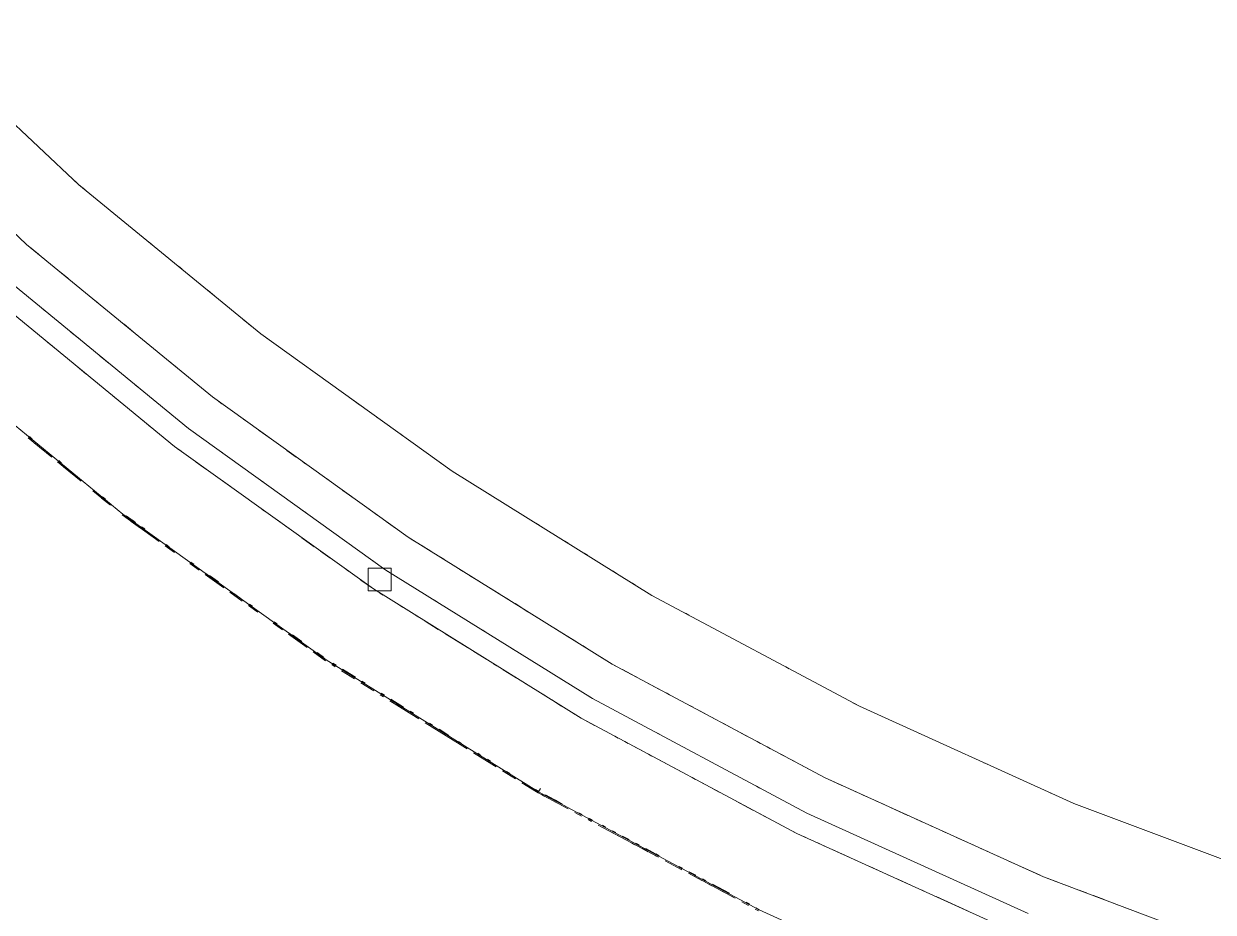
# Paper-space layout '01 Plans' of a CAD drawing. Header units: millimetres. Extents: x 5 to 415, y 7 to 290.
# Drawn here: x 49.22 to 70.19, y 127.5 to 143.16 of the extents above; entities that cross this region are included whole.
import ezdxf

# ---------------------------------------------------------------- set-up
doc = ezdxf.new("R2010")
doc.units = ezdxf.units.MM
doc.layers.add('GEOMETRY', color=7, linetype='Continuous')

# ---------------------------------------------------------------- blocks, each defined once
blk = doc.blocks.new('SHEET_01')
at = {"layer": 'GEOMETRY', "lineweight": 13}
for p, q in [((47.163, 143.163), (50.192, 140.327)), ((49.269, 139.274), (46.173, 142.173)), ((50.192, 140.327), (50.045, 140.464)), ((50.295, 140.242), (50.192, 140.327)), ((50.192, 140.327), (53.399, 137.695)), ((52.547, 136.584), (49.269, 139.274)), ((51.485, 139.266), (51.434, 139.308)), ((49.321, 139.232), (49.477, 139.104)), ((52.003, 138.841), (51.951, 138.883)), ((48.807, 138.748), (52.121, 136.029)), ((49.841, 138.805), (49.997, 138.677)), ((51.877, 135.711), (48.544, 138.447)), ((52.623, 138.332), (52.468, 138.459)), ((50.466, 138.292), (50.518, 138.249)), ((49.584, 138.111), (49.532, 138.153)), ((49.532, 138.153), (49.584, 138.111)), ((49.584, 138.111), (49.532, 138.153)), ((50.986, 137.865), (51.142, 137.737)), ((53.244, 137.822), (53.089, 137.949)), ((50.205, 137.601), (50.05, 137.728)), ((50.05, 137.728), (50.205, 137.601)), ((50.205, 137.601), (50.05, 137.728)), ((53.399, 137.695), (56.772, 135.278)), ((53.563, 137.578), (53.508, 137.617)), ((49.637, 137.55), (49.794, 137.421)), ((49.794, 137.421), (49.637, 137.55)), ((49.637, 137.55), (49.794, 137.421)), ((50.964, 134.521), (47.555, 137.32)), ((50.723, 137.176), (50.568, 137.303)), ((50.568, 137.303), (50.723, 137.176)), ((50.723, 137.176), (50.568, 137.303)), ((51.61, 137.353), (51.662, 137.31)), ((51.767, 137.225), (51.923, 137.096)), ((53.998, 137.266), (53.943, 137.305)), ((50.158, 137.122), (50.315, 136.994)), ((50.315, 136.994), (50.158, 137.122)), ((50.158, 137.122), (50.315, 136.994)), ((51.241, 136.751), (51.189, 136.794)), ((51.189, 136.794), (51.241, 136.751)), ((51.241, 136.751), (51.189, 136.794)), ((52.287, 136.798), (52.547, 136.584)), ((50.784, 136.609), (50.836, 136.566)), ((50.836, 136.566), (50.784, 136.609)), ((50.784, 136.609), (50.836, 136.566)), ((55.994, 134.114), (52.547, 136.584)), ((55.14, 136.447), (54.977, 136.564)), ((52.657, 136.506), (52.711, 136.466)), ((51.304, 136.182), (51.461, 136.053)), ((51.461, 136.053), (51.304, 136.182)), ((51.304, 136.182), (51.461, 136.053)), ((53.094, 136.192), (53.149, 136.153)), ((55.467, 136.213), (55.412, 136.252)), ((52.121, 136.029), (55.605, 133.532)), ((53.368, 135.996), (53.587, 135.839)), ((55.902, 135.902), (55.847, 135.94)), ((49.298, 135.863), (49.712, 135.523)), ((49.712, 135.523), (49.298, 135.863)), ((49.363, 135.836), (49.311, 135.878)), ((49.363, 135.836), (49.311, 135.878)), ((49.311, 135.878), (49.363, 135.836)), ((49.363, 135.836), (49.311, 135.878)), ((49.363, 135.836), (49.311, 135.878)), ((49.317, 135.886), (49.369, 135.843)), ((49.402, 135.778), (49.712, 135.523)), ((49.712, 135.523), (49.402, 135.778)), ((49.402, 135.778), (49.712, 135.523)), ((49.712, 135.523), (49.402, 135.778)), ((49.402, 135.778), (49.712, 135.523)), ((49.712, 135.523), (49.402, 135.778)), ((49.402, 135.778), (49.712, 135.523)), ((49.712, 135.523), (49.402, 135.778)), ((55.383, 133.199), (51.877, 135.711)), ((51.932, 135.672), (51.987, 135.633)), ((51.987, 135.633), (51.932, 135.672)), ((51.932, 135.672), (51.987, 135.633)), ((52.72, 135.599), (52.665, 135.638)), ((52.665, 135.638), (52.72, 135.599)), ((52.72, 135.599), (52.665, 135.638)), ((53.86, 135.643), (54.024, 135.525)), ((49.815, 135.438), (50.229, 135.099)), ((50.229, 135.099), (49.815, 135.438)), ((49.879, 135.412), (49.828, 135.454)), ((49.879, 135.412), (49.828, 135.454)), ((49.828, 135.454), (49.879, 135.412)), ((49.879, 135.412), (49.828, 135.454)), ((49.879, 135.412), (49.828, 135.454)), ((49.834, 135.462), (49.886, 135.419)), ((49.919, 135.354), (50.229, 135.099)), ((50.229, 135.099), (49.919, 135.354)), ((49.919, 135.354), (50.229, 135.099)), ((50.229, 135.099), (49.919, 135.354)), ((49.919, 135.354), (50.229, 135.099)), ((50.229, 135.099), (49.919, 135.354)), ((49.919, 135.354), (50.229, 135.099)), ((50.229, 135.099), (49.919, 135.354)), ((52.261, 135.437), (52.425, 135.319)), ((52.425, 135.319), (52.261, 135.437)), ((52.261, 135.437), (52.425, 135.319)), ((54.134, 135.447), (54.189, 135.408)), ((56.609, 135.395), (56.5, 135.473)), ((52.699, 135.123), (52.863, 135.005)), ((52.863, 135.005), (52.699, 135.123)), ((52.699, 135.123), (52.863, 135.005)), ((53.482, 135.053), (53.428, 135.092)), ((53.428, 135.092), (53.482, 135.053)), ((53.482, 135.053), (53.428, 135.092)), ((54.572, 135.133), (54.626, 135.094)), ((56.772, 135.278), (60.296, 133.087)), ((56.943, 135.172), (56.886, 135.207)), ((50.435, 134.93), (50.745, 134.675)), ((50.745, 134.675), (50.435, 134.93)), ((50.758, 134.691), (50.499, 134.903)), ((50.758, 134.691), (50.499, 134.903)), ((50.499, 134.903), (50.758, 134.691)), ((50.758, 134.691), (50.499, 134.903)), ((50.758, 134.691), (50.499, 134.903)), ((52.973, 134.926), (53.028, 134.887)), ((53.028, 134.887), (52.973, 134.926)), ((52.973, 134.926), (53.028, 134.887)), ((54.845, 134.937), (55.064, 134.78)), ((57.454, 134.854), (57.397, 134.889)), ((50.59, 134.802), (50.745, 134.675)), ((50.745, 134.675), (50.59, 134.802)), ((50.59, 134.802), (50.745, 134.675)), ((50.745, 134.675), (50.59, 134.802)), ((50.59, 134.802), (50.745, 134.675)), ((50.745, 134.675), (50.59, 134.802)), ((50.59, 134.802), (50.745, 134.675)), ((50.745, 134.675), (50.59, 134.802)), ((50.603, 134.818), (50.758, 134.691)), ((50.758, 134.691), (50.603, 134.818)), ((50.603, 134.818), (50.758, 134.691)), ((50.758, 134.691), (50.603, 134.818)), ((50.603, 134.818), (50.758, 134.691)), ((50.758, 134.691), (50.603, 134.818)), ((50.603, 134.818), (50.758, 134.691)), ((50.758, 134.691), (50.603, 134.818)), ((50.603, 134.818), (50.758, 134.691)), ((50.758, 134.691), (50.603, 134.818)), ((50.603, 134.818), (50.758, 134.691)), ((50.66, 134.784), (50.609, 134.826)), ((50.609, 134.826), (50.66, 134.784)), ((50.952, 134.505), (51.604, 134.038)), ((51.604, 134.038), (50.952, 134.505)), ((51.182, 134.366), (50.964, 134.521)), ((51.182, 134.366), (50.964, 134.521)), ((50.964, 134.521), (51.182, 134.366)), ((51.182, 134.366), (50.964, 134.521)), ((51.182, 134.366), (50.964, 134.521)), ((54.55, 131.952), (50.964, 134.521)), ((51.025, 134.49), (51.188, 134.374)), ((53.411, 134.612), (53.466, 134.573)), ((53.466, 134.573), (53.411, 134.612)), ((53.411, 134.612), (53.466, 134.573)), ((54.19, 134.546), (54.135, 134.585)), ((54.135, 134.585), (54.19, 134.546)), ((54.19, 134.546), (54.135, 134.585)), ((55.283, 134.623), (55.447, 134.506)), ((51.115, 134.389), (51.278, 134.272)), ((51.278, 134.272), (51.115, 134.389)), ((51.115, 134.389), (51.278, 134.272)), ((51.278, 134.272), (51.115, 134.389)), ((51.115, 134.389), (51.278, 134.272)), ((51.278, 134.272), (51.115, 134.389)), ((51.115, 134.389), (51.278, 134.272)), ((51.278, 134.272), (51.115, 134.389)), ((51.127, 134.404), (51.182, 134.366)), ((51.182, 134.366), (51.127, 134.404)), ((51.127, 134.404), (51.182, 134.366)), ((51.182, 134.366), (51.127, 134.404)), ((51.127, 134.404), (51.182, 134.366)), ((51.182, 134.366), (51.127, 134.404)), ((51.127, 134.404), (51.182, 134.366)), ((51.182, 134.366), (51.127, 134.404)), ((51.127, 134.404), (51.182, 134.366)), ((51.182, 134.366), (51.127, 134.404)), ((51.127, 134.404), (51.182, 134.366)), ((51.188, 134.374), (51.133, 134.412)), ((51.345, 134.249), (51.29, 134.288)), ((51.345, 134.249), (51.29, 134.288)), ((51.29, 134.288), (51.345, 134.249)), ((51.345, 134.249), (51.29, 134.288)), ((51.345, 134.249), (51.29, 134.288)), ((51.296, 134.296), (51.351, 134.257)), ((53.685, 134.416), (53.904, 134.259)), ((53.904, 134.259), (53.685, 134.416)), ((53.685, 134.416), (53.904, 134.259)), ((55.611, 134.388), (55.775, 134.271)), ((58.307, 134.324), (58.25, 134.359)), ((51.387, 134.194), (51.604, 134.038)), ((51.604, 134.038), (51.387, 134.194)), ((51.387, 134.194), (51.604, 134.038)), ((51.604, 134.038), (51.387, 134.194)), ((51.387, 134.194), (51.604, 134.038)), ((51.604, 134.038), (51.387, 134.194)), ((51.387, 134.194), (51.604, 134.038)), ((51.604, 134.038), (51.387, 134.194)), ((54.123, 134.102), (54.342, 133.945)), ((54.342, 133.945), (54.123, 134.102)), ((54.123, 134.102), (54.342, 133.945)), ((54.952, 134), (54.898, 134.039)), ((54.898, 134.039), (54.952, 134)), ((54.952, 134), (54.898, 134.039)), ((59.596, 131.874), (55.994, 134.114)), ((56.052, 134.078), (56.109, 134.043)), ((58.818, 134.006), (58.761, 134.041)), ((51.713, 133.96), (51.876, 133.843)), ((51.876, 133.843), (51.713, 133.96)), ((51.779, 133.937), (51.725, 133.976)), ((51.779, 133.937), (51.725, 133.976)), ((51.725, 133.976), (51.779, 133.937)), ((51.779, 133.937), (51.725, 133.976)), ((51.779, 133.937), (51.725, 133.976)), ((51.731, 133.984), (51.785, 133.945)), ((51.822, 133.882), (51.876, 133.843)), ((51.876, 133.843), (51.822, 133.882)), ((51.822, 133.882), (51.876, 133.843)), ((51.876, 133.843), (51.822, 133.882)), ((51.822, 133.882), (51.876, 133.843)), ((51.876, 133.843), (51.822, 133.882)), ((51.822, 133.882), (51.876, 133.843)), ((51.876, 133.843), (51.822, 133.882)), ((54.452, 133.866), (54.616, 133.749)), ((54.616, 133.749), (54.452, 133.866)), ((54.452, 133.866), (54.616, 133.749)), ((56.223, 133.972), (56.395, 133.865)), ((59.159, 133.793), (59.102, 133.829)), ((52.148, 133.649), (52.311, 133.532)), ((52.311, 133.532), (52.148, 133.649)), ((52.148, 133.649), (52.311, 133.532)), ((52.311, 133.532), (52.148, 133.649)), ((52.148, 133.649), (52.311, 133.532)), ((52.311, 133.532), (52.148, 133.649)), ((52.148, 133.649), (52.311, 133.532)), ((52.311, 133.532), (52.148, 133.649)), ((52.148, 133.649), (52.311, 133.532)), ((52.311, 133.532), (52.148, 133.649)), ((52.16, 133.665), (52.214, 133.626)), ((52.214, 133.626), (52.16, 133.665)), ((52.16, 133.665), (52.214, 133.626)), ((52.214, 133.626), (52.16, 133.665)), ((52.214, 133.626), (52.16, 133.665)), ((52.16, 133.665), (52.214, 133.626)), ((52.214, 133.626), (52.16, 133.665)), ((52.16, 133.665), (52.214, 133.626)), ((52.214, 133.626), (52.16, 133.665)), ((52.16, 133.665), (52.214, 133.626)), ((52.214, 133.626), (52.16, 133.665)), ((52.16, 133.665), (52.214, 133.626)), ((52.214, 133.626), (52.16, 133.665)), ((52.16, 133.665), (52.214, 133.626)), ((52.214, 133.626), (52.16, 133.665)), ((52.214, 133.626), (52.16, 133.665)), ((52.22, 133.634), (52.165, 133.673)), ((52.165, 133.673), (52.22, 133.634)), ((55.388, 133.688), (55.333, 133.727)), ((55.333, 133.727), (55.388, 133.688)), ((55.388, 133.688), (55.333, 133.727)), ((56.566, 133.758), (56.623, 133.723)), ((52.419, 133.454), (52.745, 133.22)), ((52.745, 133.22), (52.419, 133.454)), ((52.648, 133.314), (52.431, 133.47)), ((52.648, 133.314), (52.431, 133.47)), ((52.431, 133.47), (52.648, 133.314)), ((52.648, 133.314), (52.431, 133.47)), ((52.648, 133.314), (52.431, 133.47)), ((52.491, 133.439), (52.654, 133.323)), ((54.89, 133.552), (54.945, 133.513)), ((54.945, 133.513), (54.89, 133.552)), ((54.89, 133.552), (54.945, 133.513)), ((55.694, 133.565), (55.294, 133.565)), ((55.294, 133.565), (55.294, 133.165)), ((55.662, 133.496), (55.605, 133.532)), ((55.605, 133.532), (55.662, 133.496)), ((55.662, 133.496), (55.605, 133.532)), ((55.605, 133.532), (59.246, 131.268)), ((55.614, 133.565), (55.694, 133.565)), ((55.694, 133.565), (55.694, 133.485)), ((55.694, 133.165), (55.694, 133.565)), ((55.694, 133.565), (55.694, 133.565)), ((56.909, 133.545), (56.966, 133.509)), ((57.08, 133.438), (57.252, 133.332)), ((59.671, 133.475), (59.614, 133.511)), ((52.582, 133.337), (52.745, 133.22)), ((52.745, 133.22), (52.582, 133.337)), ((52.582, 133.337), (52.745, 133.22)), ((52.745, 133.22), (52.582, 133.337)), ((52.582, 133.337), (52.745, 133.22)), ((52.745, 133.22), (52.582, 133.337)), ((52.582, 133.337), (52.745, 133.22)), ((52.745, 133.22), (52.582, 133.337)), ((52.594, 133.353), (52.648, 133.314)), ((52.648, 133.314), (52.594, 133.353)), ((52.594, 133.353), (52.648, 133.314)), ((52.648, 133.314), (52.594, 133.353)), ((52.594, 133.353), (52.648, 133.314)), ((52.648, 133.314), (52.594, 133.353)), ((52.594, 133.353), (52.648, 133.314)), ((52.648, 133.314), (52.594, 133.353)), ((52.594, 133.353), (52.648, 133.314)), ((52.648, 133.314), (52.594, 133.353)), ((52.594, 133.353), (52.648, 133.314)), ((52.654, 133.323), (52.6, 133.361)), ((55.164, 133.356), (55.383, 133.199)), ((55.383, 133.199), (55.164, 133.356)), ((55.164, 133.356), (55.383, 133.199)), ((55.294, 133.165), (55.294, 133.245)), ((59.046, 130.922), (55.383, 133.199)), ((57.366, 133.261), (57.595, 133.118)), ((60.012, 133.263), (59.955, 133.299)), ((52.854, 133.142), (53.072, 132.987)), ((53.072, 132.987), (52.854, 133.142)), ((52.854, 133.142), (53.072, 132.987)), ((53.072, 132.987), (52.854, 133.142)), ((52.854, 133.142), (53.072, 132.987)), ((53.072, 132.987), (52.854, 133.142)), ((52.854, 133.142), (53.072, 132.987)), ((53.072, 132.987), (52.854, 133.142)), ((52.854, 133.142), (53.072, 132.987)), ((53.072, 132.987), (52.854, 133.142)), ((52.92, 133.12), (53.029, 133.042)), ((53.029, 133.042), (52.92, 133.12)), ((52.92, 133.12), (53.029, 133.042)), ((53.029, 133.042), (52.92, 133.12)), ((53.029, 133.042), (52.92, 133.12)), ((52.92, 133.12), (53.029, 133.042)), ((53.029, 133.042), (52.92, 133.12)), ((52.92, 133.12), (53.029, 133.042)), ((53.029, 133.042), (52.92, 133.12)), ((52.92, 133.12), (53.029, 133.042)), ((53.029, 133.042), (52.92, 133.12)), ((52.92, 133.12), (53.029, 133.042)), ((53.029, 133.042), (52.92, 133.12)), ((52.92, 133.12), (53.029, 133.042)), ((53.029, 133.042), (52.92, 133.12)), ((53.029, 133.042), (52.92, 133.12)), ((55.374, 133.165), (55.294, 133.165)), ((55.294, 133.165), (55.694, 133.165)), ((55.294, 133.165), (55.294, 133.165)), ((55.498, 133.128), (55.555, 133.092)), ((55.555, 133.092), (55.498, 133.128)), ((55.498, 133.128), (55.555, 133.092)), ((56.516, 132.966), (56.459, 133.001)), ((56.459, 133.001), (56.516, 132.966)), ((56.516, 132.966), (56.459, 133.001)), ((57.709, 133.047), (57.766, 133.012)), ((60.296, 133.087), (63.955, 131.131)), ((53.18, 132.909), (53.343, 132.792)), ((53.343, 132.792), (53.18, 132.909)), ((53.246, 132.886), (53.192, 132.925)), ((53.246, 132.886), (53.192, 132.925)), ((53.192, 132.925), (53.246, 132.886)), ((53.246, 132.886), (53.192, 132.925)), ((53.246, 132.886), (53.192, 132.925)), ((53.197, 132.933), (53.252, 132.894)), ((53.289, 132.831), (53.343, 132.792)), ((53.343, 132.792), (53.289, 132.831)), ((53.289, 132.831), (53.343, 132.792)), ((53.343, 132.792), (53.289, 132.831)), ((53.289, 132.831), (53.343, 132.792)), ((53.343, 132.792), (53.289, 132.831)), ((53.289, 132.831), (53.343, 132.792)), ((53.343, 132.792), (53.289, 132.831)), ((55.841, 132.914), (55.898, 132.879)), ((55.898, 132.879), (55.841, 132.914)), ((55.841, 132.914), (55.898, 132.879)), ((57.881, 132.941), (58.109, 132.798)), ((60.945, 132.74), (60.886, 132.771)), ((53.615, 132.597), (53.778, 132.48)), ((53.778, 132.48), (53.615, 132.597)), ((53.615, 132.597), (53.778, 132.48)), ((53.778, 132.48), (53.615, 132.597)), ((53.615, 132.597), (53.778, 132.48)), ((53.778, 132.48), (53.615, 132.597)), ((53.615, 132.597), (53.778, 132.48)), ((53.778, 132.48), (53.615, 132.597)), ((53.615, 132.597), (53.778, 132.48)), ((53.778, 132.48), (53.615, 132.597)), ((53.626, 132.614), (53.681, 132.575)), ((53.681, 132.575), (53.626, 132.614)), ((53.626, 132.614), (53.681, 132.575)), ((53.681, 132.575), (53.626, 132.614)), ((53.681, 132.575), (53.626, 132.614)), ((53.626, 132.614), (53.681, 132.575)), ((53.681, 132.575), (53.626, 132.614)), ((53.626, 132.614), (53.681, 132.575)), ((53.681, 132.575), (53.626, 132.614)), ((53.626, 132.614), (53.681, 132.575)), ((53.681, 132.575), (53.626, 132.614)), ((53.626, 132.614), (53.681, 132.575)), ((53.681, 132.575), (53.626, 132.614)), ((53.626, 132.614), (53.681, 132.575)), ((53.681, 132.575), (53.626, 132.614)), ((53.681, 132.575), (53.626, 132.614)), ((53.686, 132.583), (53.632, 132.622)), ((53.632, 132.622), (53.686, 132.583)), ((56.127, 132.736), (56.184, 132.701)), ((56.184, 132.701), (56.127, 132.736)), ((56.127, 132.736), (56.184, 132.701)), ((56.299, 132.63), (56.528, 132.487)), ((56.528, 132.487), (56.299, 132.63)), ((56.299, 132.63), (56.528, 132.487)), ((58.224, 132.727), (58.395, 132.621)), ((53.887, 132.403), (54.213, 132.169)), ((54.213, 132.169), (53.887, 132.403)), ((54.115, 132.263), (53.898, 132.419)), ((54.115, 132.263), (53.898, 132.419)), ((53.898, 132.419), (54.115, 132.263)), ((54.115, 132.263), (53.898, 132.419)), ((54.115, 132.263), (53.898, 132.419)), ((53.958, 132.388), (54.121, 132.272)), ((56.642, 132.416), (57.043, 132.167)), ((57.043, 132.167), (56.642, 132.416)), ((56.642, 132.416), (57.043, 132.167)), ((57.369, 132.435), (57.312, 132.471)), ((57.312, 132.471), (57.369, 132.435)), ((57.369, 132.435), (57.312, 132.471)), ((58.567, 132.514), (58.624, 132.479)), ((58.738, 132.407), (58.967, 132.265)), ((54.05, 132.286), (54.213, 132.169)), ((54.213, 132.169), (54.05, 132.286)), ((54.05, 132.286), (54.213, 132.169)), ((54.213, 132.169), (54.05, 132.286)), ((54.05, 132.286), (54.213, 132.169)), ((54.213, 132.169), (54.05, 132.286)), ((54.05, 132.286), (54.213, 132.169)), ((54.213, 132.169), (54.05, 132.286)), ((54.061, 132.302), (54.115, 132.263)), ((54.115, 132.263), (54.061, 132.302)), ((54.061, 132.302), (54.115, 132.263)), ((54.115, 132.263), (54.061, 132.302)), ((54.061, 132.302), (54.115, 132.263)), ((54.115, 132.263), (54.061, 132.302)), ((54.061, 132.302), (54.115, 132.263)), ((54.115, 132.263), (54.061, 132.302)), ((54.061, 132.302), (54.115, 132.263)), ((54.115, 132.263), (54.061, 132.302)), ((54.061, 132.302), (54.115, 132.263)), ((54.121, 132.272), (54.067, 132.311)), ((57.881, 132.117), (57.824, 132.152)), ((57.824, 132.152), (57.881, 132.117)), ((57.881, 132.117), (57.824, 132.152)), ((59.081, 132.194), (59.138, 132.159)), ((54.321, 132.091), (54.539, 131.935)), ((54.539, 131.935), (54.321, 132.091)), ((54.55, 131.952), (54.387, 132.069)), ((54.55, 131.952), (54.387, 132.069)), ((54.387, 132.069), (54.55, 131.952)), ((54.55, 131.952), (54.387, 132.069)), ((54.55, 131.952), (54.387, 132.069)), ((54.392, 132.077), (54.501, 131.999)), ((54.484, 131.974), (54.539, 131.935)), ((54.539, 131.935), (54.484, 131.974)), ((54.484, 131.974), (54.539, 131.935)), ((54.539, 131.935), (54.484, 131.974)), ((54.484, 131.974), (54.539, 131.935)), ((54.539, 131.935), (54.484, 131.974)), ((54.484, 131.974), (54.539, 131.935)), ((54.539, 131.935), (54.484, 131.974)), ((54.496, 131.991), (54.55, 131.952)), ((54.55, 131.952), (54.496, 131.991)), ((54.496, 131.991), (54.55, 131.952)), ((54.55, 131.952), (54.496, 131.991)), ((54.496, 131.991), (54.55, 131.952)), ((54.55, 131.952), (54.496, 131.991)), ((54.496, 131.991), (54.55, 131.952)), ((54.55, 131.952), (54.496, 131.991)), ((54.496, 131.991), (54.55, 131.952)), ((54.55, 131.952), (54.496, 131.991)), ((54.496, 131.991), (54.55, 131.952)), ((58.296, 129.623), (54.55, 131.952)), ((57.157, 132.096), (57.386, 131.954)), ((57.386, 131.954), (57.157, 132.096)), ((57.157, 132.096), (57.386, 131.954)), ((59.253, 132.088), (59.481, 131.945)), ((62.303, 132.014), (62.244, 132.046)), ((54.652, 131.865), (54.709, 131.829)), ((54.709, 131.829), (54.652, 131.865)), ((54.652, 131.865), (54.709, 131.829)), ((54.709, 131.829), (54.652, 131.865)), ((54.652, 131.865), (54.709, 131.829)), ((54.709, 131.829), (54.652, 131.865)), ((54.652, 131.865), (54.709, 131.829)), ((54.709, 131.829), (54.652, 131.865)), ((54.652, 131.865), (54.709, 131.829)), ((54.709, 131.829), (54.652, 131.865)), ((54.663, 131.881), (54.72, 131.846)), ((54.72, 131.846), (54.663, 131.881)), ((54.663, 131.881), (54.72, 131.846)), ((54.72, 131.846), (54.663, 131.881)), ((54.72, 131.846), (54.663, 131.881)), ((54.663, 131.881), (54.72, 131.846)), ((54.72, 131.846), (54.663, 131.881)), ((54.663, 131.881), (54.72, 131.846)), ((54.72, 131.846), (54.663, 131.881)), ((54.663, 131.881), (54.72, 131.846)), ((54.72, 131.846), (54.663, 131.881)), ((54.663, 131.881), (54.72, 131.846)), ((54.72, 131.846), (54.663, 131.881)), ((54.663, 131.881), (54.72, 131.846)), ((54.72, 131.846), (54.663, 131.881)), ((54.72, 131.846), (54.663, 131.881)), ((54.726, 131.854), (54.669, 131.89)), ((54.669, 131.89), (54.726, 131.854)), ((54.823, 131.759), (55.05, 131.618)), ((55.05, 131.618), (54.823, 131.759)), ((55.061, 131.634), (54.834, 131.775)), ((55.061, 131.634), (54.834, 131.775)), ((54.834, 131.775), (55.061, 131.634)), ((55.061, 131.634), (54.834, 131.775)), ((55.061, 131.634), (54.834, 131.775)), ((54.839, 131.784), (55.066, 131.643)), ((57.501, 131.882), (57.558, 131.847)), ((57.558, 131.847), (57.501, 131.882)), ((57.501, 131.882), (57.558, 131.847)), ((57.672, 131.776), (57.901, 131.633)), ((57.901, 131.633), (57.672, 131.776)), ((57.672, 131.776), (57.901, 131.633)), ((59.596, 131.874), (59.655, 131.842)), ((63.336, 129.875), (59.596, 131.874)), ((59.774, 131.779), (60.071, 131.62)), ((62.716, 131.793), (62.657, 131.825)), ((54.993, 131.653), (55.05, 131.618)), ((55.05, 131.618), (54.993, 131.653)), ((54.993, 131.653), (55.05, 131.618)), ((55.05, 131.618), (54.993, 131.653)), ((54.993, 131.653), (55.05, 131.618)), ((55.05, 131.618), (54.993, 131.653)), ((54.993, 131.653), (55.05, 131.618)), ((55.05, 131.618), (54.993, 131.653)), ((55.004, 131.67), (55.061, 131.634)), ((55.061, 131.634), (55.004, 131.67)), ((55.004, 131.67), (55.061, 131.634)), ((55.061, 131.634), (55.004, 131.67)), ((55.004, 131.67), (55.061, 131.634)), ((55.061, 131.634), (55.004, 131.67)), ((55.004, 131.67), (55.061, 131.634)), ((55.061, 131.634), (55.004, 131.67)), ((55.004, 131.67), (55.061, 131.634)), ((55.061, 131.634), (55.004, 131.67)), ((55.004, 131.67), (55.061, 131.634)), ((55.066, 131.643), (55.009, 131.678)), ((55.163, 131.547), (55.39, 131.406)), ((55.39, 131.406), (55.163, 131.547)), ((55.344, 131.458), (55.174, 131.564)), ((55.344, 131.458), (55.174, 131.564)), ((55.174, 131.564), (55.344, 131.458)), ((55.344, 131.458), (55.174, 131.564)), ((55.344, 131.458), (55.174, 131.564)), ((55.18, 131.572), (55.236, 131.537)), ((58.016, 131.562), (58.073, 131.527)), ((58.073, 131.527), (58.016, 131.562)), ((58.016, 131.562), (58.073, 131.527)), ((58.734, 131.586), (58.677, 131.622)), ((58.677, 131.622), (58.734, 131.586)), ((58.734, 131.586), (58.677, 131.622)), ((60.189, 131.557), (60.427, 131.43)), ((55.334, 131.441), (55.39, 131.406)), ((55.39, 131.406), (55.334, 131.441)), ((55.334, 131.441), (55.39, 131.406)), ((55.39, 131.406), (55.334, 131.441)), ((55.334, 131.441), (55.39, 131.406)), ((55.39, 131.406), (55.334, 131.441)), ((55.334, 131.441), (55.39, 131.406)), ((55.39, 131.406), (55.334, 131.441)), ((55.504, 131.335), (55.561, 131.3)), ((55.561, 131.3), (55.504, 131.335)), ((55.504, 131.335), (55.561, 131.3)), ((55.561, 131.3), (55.504, 131.335)), ((55.504, 131.335), (55.561, 131.3)), ((55.561, 131.3), (55.504, 131.335)), ((55.504, 131.335), (55.561, 131.3)), ((55.561, 131.3), (55.504, 131.335)), ((55.504, 131.335), (55.561, 131.3)), ((55.561, 131.3), (55.504, 131.335)), ((55.515, 131.352), (55.571, 131.317)), ((55.571, 131.317), (55.515, 131.352)), ((55.515, 131.352), (55.571, 131.317)), ((55.571, 131.317), (55.515, 131.352)), ((55.571, 131.317), (55.515, 131.352)), ((55.515, 131.352), (55.571, 131.317)), ((55.571, 131.317), (55.515, 131.352)), ((55.515, 131.352), (55.571, 131.317)), ((55.571, 131.317), (55.515, 131.352)), ((55.515, 131.352), (55.571, 131.317)), ((55.571, 131.317), (55.515, 131.352)), ((55.515, 131.352), (55.571, 131.317)), ((55.571, 131.317), (55.515, 131.352)), ((55.515, 131.352), (55.571, 131.317)), ((55.571, 131.317), (55.515, 131.352)), ((55.571, 131.317), (55.515, 131.352)), ((55.577, 131.325), (55.52, 131.36)), ((55.52, 131.36), (55.577, 131.325)), ((58.359, 131.349), (58.416, 131.313)), ((58.416, 131.313), (58.359, 131.349)), ((58.359, 131.349), (58.416, 131.313)), ((59.246, 131.268), (59.189, 131.303)), ((59.189, 131.303), (59.246, 131.268)), ((59.246, 131.268), (59.189, 131.303)), ((60.546, 131.367), (60.605, 131.335)), ((55.674, 131.229), (56.185, 130.911)), ((56.185, 130.911), (55.674, 131.229)), ((55.912, 131.105), (55.685, 131.246)), ((55.912, 131.105), (55.685, 131.246)), ((55.685, 131.246), (55.912, 131.105)), ((55.912, 131.105), (55.685, 131.246)), ((55.912, 131.105), (55.685, 131.246)), ((55.69, 131.254), (55.917, 131.113)), ((55.788, 131.159), (56.015, 131.017)), ((56.015, 131.017), (55.788, 131.159)), ((55.788, 131.159), (56.015, 131.017)), ((56.015, 131.017), (55.788, 131.159)), ((55.788, 131.159), (56.015, 131.017)), ((56.015, 131.017), (55.788, 131.159)), ((55.788, 131.159), (56.015, 131.017)), ((56.015, 131.017), (55.788, 131.159)), ((55.855, 131.14), (55.912, 131.105)), ((55.912, 131.105), (55.855, 131.14)), ((55.855, 131.14), (55.912, 131.105)), ((55.912, 131.105), (55.855, 131.14)), ((55.855, 131.14), (55.912, 131.105)), ((55.912, 131.105), (55.855, 131.14)), ((55.855, 131.14), (55.912, 131.105)), ((55.912, 131.105), (55.855, 131.14)), ((55.855, 131.14), (55.912, 131.105)), ((55.912, 131.105), (55.855, 131.14)), ((55.855, 131.14), (55.912, 131.105)), ((55.917, 131.113), (55.861, 131.149)), ((58.531, 131.242), (58.702, 131.135)), ((58.702, 131.135), (58.531, 131.242)), ((58.531, 131.242), (58.702, 131.135)), ((59.246, 131.268), (63.026, 129.247)), ((60.783, 131.24), (60.842, 131.208)), ((60.961, 131.144), (61.021, 131.113)), ((63.896, 131.162), (63.837, 131.194)), ((63.955, 131.131), (67.735, 129.418)), ((56.082, 130.999), (56.026, 131.034)), ((56.082, 130.999), (56.026, 131.034)), ((56.026, 131.034), (56.082, 130.999)), ((56.082, 130.999), (56.026, 131.034)), ((56.082, 130.999), (56.026, 131.034)), ((56.031, 131.043), (56.088, 131.007)), ((56.128, 130.947), (56.185, 130.911)), ((56.185, 130.911), (56.128, 130.947)), ((56.128, 130.947), (56.185, 130.911)), ((56.185, 130.911), (56.128, 130.947)), ((56.128, 130.947), (56.185, 130.911)), ((56.185, 130.911), (56.128, 130.947)), ((56.128, 130.947), (56.185, 130.911)), ((56.185, 130.911), (56.128, 130.947)), ((58.874, 131.028), (58.931, 130.993)), ((58.931, 130.993), (58.874, 131.028)), ((58.874, 131.028), (58.931, 130.993)), ((59.046, 130.922), (59.283, 130.795)), ((59.283, 130.795), (59.046, 130.922)), ((59.046, 130.922), (59.283, 130.795)), ((62.849, 128.888), (59.046, 130.922)), ((61.139, 131.049), (61.258, 130.986)), ((61.377, 130.922), (61.436, 130.891)), ((56.299, 130.841), (56.526, 130.7)), ((56.526, 130.7), (56.299, 130.841)), ((56.299, 130.841), (56.526, 130.7)), ((56.526, 130.7), (56.299, 130.841)), ((56.299, 130.841), (56.526, 130.7)), ((56.526, 130.7), (56.299, 130.841)), ((56.299, 130.841), (56.526, 130.7)), ((56.526, 130.7), (56.299, 130.841)), ((56.299, 130.841), (57.037, 130.382)), ((57.037, 130.382), (56.299, 130.841)), ((56.366, 130.823), (56.423, 130.787)), ((56.423, 130.787), (56.366, 130.823)), ((56.366, 130.823), (56.423, 130.787)), ((56.423, 130.787), (56.366, 130.823)), ((56.423, 130.787), (56.366, 130.823)), ((56.366, 130.823), (56.423, 130.787)), ((56.423, 130.787), (56.366, 130.823)), ((56.366, 130.823), (56.423, 130.787)), ((56.423, 130.787), (56.366, 130.823)), ((56.366, 130.823), (56.423, 130.787)), ((56.423, 130.787), (56.366, 130.823)), ((56.366, 130.823), (56.423, 130.787)), ((56.423, 130.787), (56.366, 130.823)), ((56.366, 130.823), (56.423, 130.787)), ((56.423, 130.787), (56.366, 130.823)), ((56.423, 130.787), (56.366, 130.823)), ((56.428, 130.796), (56.371, 130.831)), ((56.371, 130.831), (56.428, 130.796)), ((56.707, 130.611), (56.536, 130.717)), ((56.707, 130.611), (56.536, 130.717)), ((56.536, 130.717), (56.707, 130.611)), ((56.707, 130.611), (56.536, 130.717)), ((56.707, 130.611), (56.536, 130.717)), ((56.542, 130.725), (56.712, 130.619)), ((59.402, 130.731), (59.462, 130.699)), ((59.462, 130.699), (59.402, 130.731)), ((59.402, 130.731), (59.462, 130.699)), ((60.427, 130.637), (60.368, 130.668)), ((60.368, 130.668), (60.427, 130.637)), ((60.427, 130.637), (60.368, 130.668)), ((61.555, 130.827), (61.97, 130.605)), ((56.639, 130.629), (56.866, 130.488)), ((56.866, 130.488), (56.639, 130.629)), ((56.639, 130.629), (56.866, 130.488)), ((56.866, 130.488), (56.639, 130.629)), ((56.639, 130.629), (56.866, 130.488)), ((56.866, 130.488), (56.639, 130.629)), ((56.639, 130.629), (56.866, 130.488)), ((56.866, 130.488), (56.639, 130.629)), ((56.934, 130.47), (56.877, 130.505)), ((56.934, 130.47), (56.877, 130.505)), ((56.877, 130.505), (56.934, 130.47)), ((56.934, 130.47), (56.877, 130.505)), ((56.934, 130.47), (56.877, 130.505)), ((56.882, 130.513), (56.939, 130.478)), ((59.64, 130.604), (59.7, 130.572)), ((59.7, 130.572), (59.64, 130.604)), ((59.64, 130.604), (59.7, 130.572)), ((59.818, 130.509), (59.878, 130.477)), ((59.878, 130.477), (59.818, 130.509)), ((59.818, 130.509), (59.878, 130.477)), ((62.149, 130.51), (62.208, 130.478)), ((65.052, 130.634), (64.991, 130.661)), ((56.98, 130.417), (57.037, 130.382)), ((57.037, 130.382), (56.98, 130.417)), ((56.98, 130.417), (57.037, 130.382)), ((57.037, 130.382), (56.98, 130.417)), ((56.98, 130.417), (57.037, 130.382)), ((57.037, 130.382), (56.98, 130.417)), ((56.98, 130.417), (57.037, 130.382)), ((57.037, 130.382), (56.98, 130.417)), ((57.15, 130.311), (57.377, 130.17)), ((57.377, 130.17), (57.15, 130.311)), ((57.15, 130.311), (57.377, 130.17)), ((57.377, 130.17), (57.15, 130.311)), ((57.15, 130.311), (57.377, 130.17)), ((57.377, 130.17), (57.15, 130.311)), ((57.15, 130.311), (57.377, 130.17)), ((57.377, 130.17), (57.15, 130.311)), ((57.15, 130.311), (57.548, 130.064)), ((57.548, 130.064), (57.15, 130.311)), ((57.217, 130.293), (57.274, 130.258)), ((57.274, 130.258), (57.217, 130.293)), ((57.217, 130.293), (57.274, 130.258)), ((57.274, 130.258), (57.217, 130.293)), ((57.274, 130.258), (57.217, 130.293)), ((57.217, 130.293), (57.274, 130.258)), ((57.274, 130.258), (57.217, 130.293)), ((57.217, 130.293), (57.274, 130.258)), ((57.274, 130.258), (57.217, 130.293)), ((57.217, 130.293), (57.274, 130.258)), ((57.274, 130.258), (57.217, 130.293)), ((57.217, 130.293), (57.274, 130.258)), ((57.274, 130.258), (57.217, 130.293)), ((57.217, 130.293), (57.274, 130.258)), ((57.274, 130.258), (57.217, 130.293)), ((57.274, 130.258), (57.217, 130.293)), ((57.279, 130.266), (57.223, 130.302)), ((57.223, 130.302), (57.279, 130.266)), ((59.997, 130.413), (60.116, 130.35)), ((60.116, 130.35), (59.997, 130.413)), ((59.997, 130.413), (60.116, 130.35)), ((60.234, 130.286), (60.294, 130.254)), ((60.294, 130.254), (60.234, 130.286)), ((60.234, 130.286), (60.294, 130.254)), ((62.327, 130.415), (62.386, 130.383)), ((62.564, 130.288), (62.624, 130.256)), ((57.444, 130.152), (57.388, 130.187)), ((57.444, 130.152), (57.388, 130.187)), ((57.388, 130.187), (57.444, 130.152)), ((57.444, 130.152), (57.388, 130.187)), ((57.444, 130.152), (57.388, 130.187)), ((57.393, 130.196), (57.45, 130.161)), ((57.491, 130.099), (57.548, 130.064)), ((57.548, 130.064), (57.491, 130.099)), ((57.491, 130.099), (57.548, 130.064)), ((57.548, 130.064), (57.491, 130.099)), ((57.491, 130.099), (57.548, 130.064)), ((57.548, 130.064), (57.491, 130.099)), ((57.491, 130.099), (57.548, 130.064)), ((57.548, 130.064), (57.491, 130.099)), ((60.413, 130.191), (60.829, 129.969)), ((60.829, 129.969), (60.413, 130.191)), ((60.413, 130.191), (60.829, 129.969)), ((62.742, 130.192), (62.802, 130.161)), ((62.92, 130.097), (63.336, 129.875)), ((66.211, 130.109), (66.15, 130.136)), ((57.661, 129.994), (57.888, 129.852)), ((57.888, 129.852), (57.661, 129.994)), ((57.661, 129.994), (57.888, 129.852)), ((57.888, 129.852), (57.661, 129.994)), ((57.661, 129.994), (57.888, 129.852)), ((57.888, 129.852), (57.661, 129.994)), ((57.661, 129.994), (57.888, 129.852)), ((57.888, 129.852), (57.661, 129.994)), ((57.661, 129.994), (57.888, 129.852)), ((57.888, 129.852), (57.661, 129.994)), ((57.728, 129.975), (57.785, 129.94)), ((57.785, 129.94), (57.728, 129.975)), ((57.728, 129.975), (57.785, 129.94)), ((57.785, 129.94), (57.728, 129.975)), ((57.785, 129.94), (57.728, 129.975)), ((57.728, 129.975), (57.785, 129.94)), ((57.785, 129.94), (57.728, 129.975)), ((57.728, 129.975), (57.785, 129.94)), ((57.785, 129.94), (57.728, 129.975)), ((57.728, 129.975), (57.785, 129.94)), ((57.785, 129.94), (57.728, 129.975)), ((57.728, 129.975), (57.785, 129.94)), ((57.785, 129.94), (57.728, 129.975)), ((57.728, 129.975), (57.785, 129.94)), ((57.785, 129.94), (57.728, 129.975)), ((57.785, 129.94), (57.728, 129.975)), ((57.79, 129.949), (57.733, 129.984)), ((57.733, 129.984), (57.79, 129.949)), ((61.007, 129.873), (61.066, 129.842)), ((61.066, 129.842), (61.007, 129.873)), ((61.007, 129.873), (61.066, 129.842)), ((63.336, 129.875), (63.643, 129.736)), ((67.199, 128.125), (63.336, 129.875)), ((58.002, 129.782), (58.229, 129.641)), ((58.229, 129.641), (58.002, 129.782)), ((58.002, 129.782), (58.229, 129.641)), ((58.229, 129.641), (58.002, 129.782)), ((58.002, 129.782), (58.229, 129.641)), ((58.229, 129.641), (58.002, 129.782)), ((58.002, 129.782), (58.229, 129.641)), ((58.229, 129.641), (58.002, 129.782)), ((58.002, 129.782), (58.286, 129.605)), ((58.286, 129.605), (58.002, 129.782)), ((58.069, 129.764), (58.126, 129.728)), ((58.126, 129.728), (58.069, 129.764)), ((58.069, 129.764), (58.126, 129.728)), ((58.126, 129.728), (58.069, 129.764)), ((58.126, 129.728), (58.069, 129.764)), ((58.069, 129.764), (58.126, 129.728)), ((58.126, 129.728), (58.069, 129.764)), ((58.069, 129.764), (58.126, 129.728)), ((58.126, 129.728), (58.069, 129.764)), ((58.069, 129.764), (58.126, 129.728)), ((58.126, 129.728), (58.069, 129.764)), ((58.069, 129.764), (58.126, 129.728)), ((58.126, 129.728), (58.069, 129.764)), ((58.069, 129.764), (58.126, 129.728)), ((58.126, 129.728), (58.069, 129.764)), ((58.126, 129.728), (58.069, 129.764)), ((58.296, 129.623), (58.239, 129.658)), ((58.296, 129.623), (58.239, 129.658)), ((58.239, 129.658), (58.296, 129.623)), ((58.296, 129.623), (58.239, 129.658)), ((58.296, 129.623), (58.239, 129.658)), ((58.244, 129.667), (58.301, 129.631)), ((58.296, 129.623), (58.33, 129.683)), ((62.186, 127.543), (58.296, 129.623)), ((61.185, 129.778), (61.245, 129.746)), ((61.245, 129.746), (61.185, 129.778)), ((61.185, 129.778), (61.245, 129.746)), ((61.364, 129.683), (61.482, 129.619)), ((61.482, 129.619), (61.364, 129.683)), ((61.364, 129.683), (61.482, 129.619)), ((62.199, 129.689), (62.14, 129.721)), ((62.14, 129.721), (62.199, 129.689)), ((62.199, 129.689), (62.14, 129.721)), ((63.765, 129.681), (63.888, 129.625)), ((58.286, 129.605), (58.816, 129.322)), ((58.816, 129.322), (58.286, 129.605)), ((58.345, 129.574), (58.404, 129.542)), ((58.404, 129.542), (58.345, 129.574)), ((58.345, 129.574), (58.404, 129.542)), ((58.404, 129.542), (58.345, 129.574)), ((58.345, 129.574), (58.404, 129.542)), ((58.404, 129.542), (58.345, 129.574)), ((58.345, 129.574), (58.404, 129.542)), ((58.404, 129.542), (58.345, 129.574)), ((58.826, 129.339), (58.414, 129.56)), ((58.826, 129.339), (58.414, 129.56)), ((58.414, 129.56), (58.826, 129.339)), ((58.826, 129.339), (58.414, 129.56)), ((58.826, 129.339), (58.414, 129.56)), ((58.419, 129.568), (58.713, 129.411)), ((58.581, 129.448), (58.64, 129.416)), ((58.64, 129.416), (58.581, 129.448)), ((58.581, 129.448), (58.64, 129.416)), ((58.64, 129.416), (58.581, 129.448)), ((58.581, 129.448), (58.64, 129.416)), ((58.64, 129.416), (58.581, 129.448)), ((58.581, 129.448), (58.64, 129.416)), ((58.64, 129.416), (58.581, 129.448)), ((58.59, 129.465), (58.649, 129.434)), ((58.649, 129.434), (58.59, 129.465)), ((58.59, 129.465), (58.649, 129.434)), ((58.649, 129.434), (58.59, 129.465)), ((58.59, 129.465), (58.649, 129.434)), ((58.649, 129.434), (58.59, 129.465)), ((58.59, 129.465), (58.649, 129.434)), ((58.649, 129.434), (58.59, 129.465)), ((58.59, 129.465), (58.649, 129.434)), ((58.649, 129.434), (58.59, 129.465)), ((58.59, 129.465), (58.649, 129.434)), ((58.654, 129.442), (58.595, 129.474)), ((61.601, 129.556), (61.661, 129.524)), ((61.661, 129.524), (61.601, 129.556)), ((61.601, 129.556), (61.661, 129.524)), ((61.78, 129.46), (62.077, 129.301)), ((62.077, 129.301), (61.78, 129.46)), ((61.78, 129.46), (62.077, 129.301)), ((64.01, 129.569), (64.072, 129.542)), ((64.256, 129.458), (64.378, 129.403)), ((67.369, 129.584), (67.308, 129.612)), ((67.735, 129.418), (71.618, 127.957)), ((58.757, 129.353), (58.816, 129.322)), ((58.816, 129.322), (58.757, 129.353)), ((58.757, 129.353), (58.816, 129.322)), ((58.816, 129.322), (58.757, 129.353)), ((58.757, 129.353), (58.816, 129.322)), ((58.816, 129.322), (58.757, 129.353)), ((58.757, 129.353), (58.816, 129.322)), ((58.816, 129.322), (58.757, 129.353)), ((58.767, 129.371), (58.826, 129.339)), ((58.826, 129.339), (58.767, 129.371)), ((58.767, 129.371), (58.826, 129.339)), ((58.826, 129.339), (58.767, 129.371)), ((58.767, 129.371), (58.826, 129.339)), ((58.826, 129.339), (58.767, 129.371)), ((58.767, 129.371), (58.826, 129.339)), ((58.826, 129.339), (58.767, 129.371)), ((58.767, 129.371), (58.826, 129.339)), ((58.826, 129.339), (58.767, 129.371)), ((58.767, 129.371), (58.826, 129.339)), ((58.934, 129.259), (59.052, 129.196)), ((59.052, 129.196), (58.934, 129.259)), ((58.934, 129.259), (59.052, 129.196)), ((59.052, 129.196), (58.934, 129.259)), ((58.934, 129.259), (59.052, 129.196)), ((59.052, 129.196), (58.934, 129.259)), ((58.934, 129.259), (59.052, 129.196)), ((59.052, 129.196), (58.934, 129.259)), ((58.934, 129.259), (59.052, 129.196)), ((59.052, 129.196), (58.934, 129.259)), ((59.003, 129.244), (59.062, 129.213)), ((59.062, 129.213), (59.003, 129.244)), ((59.003, 129.244), (59.062, 129.213)), ((59.062, 129.213), (59.003, 129.244)), ((59.062, 129.213), (59.003, 129.244)), ((59.003, 129.244), (59.062, 129.213)), ((59.062, 129.213), (59.003, 129.244)), ((59.003, 129.244), (59.062, 129.213)), ((59.062, 129.213), (59.003, 129.244)), ((59.003, 129.244), (59.062, 129.213)), ((59.062, 129.213), (59.003, 129.244)), ((59.003, 129.244), (59.062, 129.213)), ((59.062, 129.213), (59.003, 129.244)), ((59.003, 129.244), (59.062, 129.213)), ((59.062, 129.213), (59.003, 129.244)), ((59.062, 129.213), (59.003, 129.244)), ((59.067, 129.222), (59.008, 129.253)), ((59.008, 129.253), (59.067, 129.222)), ((62.196, 129.238), (62.433, 129.111)), ((62.433, 129.111), (62.196, 129.238)), ((62.196, 129.238), (62.433, 129.111)), ((63.026, 129.247), (66.931, 127.478)), ((64.501, 129.347), (64.808, 129.208)), ((59.17, 129.133), (59.229, 129.101)), ((59.229, 129.101), (59.17, 129.133)), ((59.17, 129.133), (59.229, 129.101)), ((59.229, 129.101), (59.17, 129.133)), ((59.17, 129.133), (59.229, 129.101)), ((59.229, 129.101), (59.17, 129.133)), ((59.17, 129.133), (59.229, 129.101)), ((59.229, 129.101), (59.17, 129.133)), ((59.17, 129.133), (59.229, 129.101)), ((59.229, 129.101), (59.17, 129.133)), ((59.18, 129.15), (59.239, 129.118)), ((59.239, 129.118), (59.18, 129.15)), ((59.18, 129.15), (59.239, 129.118)), ((59.239, 129.118), (59.18, 129.15)), ((59.239, 129.118), (59.18, 129.15)), ((59.18, 129.15), (59.239, 129.118)), ((59.239, 129.118), (59.18, 129.15)), ((59.18, 129.15), (59.239, 129.118)), ((59.239, 129.118), (59.18, 129.15)), ((59.18, 129.15), (59.239, 129.118)), ((59.239, 129.118), (59.18, 129.15)), ((59.18, 129.15), (59.239, 129.118)), ((59.239, 129.118), (59.18, 129.15)), ((59.18, 129.15), (59.239, 129.118)), ((59.239, 129.118), (59.18, 129.15)), ((59.239, 129.118), (59.18, 129.15)), ((59.244, 129.127), (59.185, 129.159)), ((59.185, 129.159), (59.244, 129.127)), ((59.347, 129.038), (59.76, 128.817)), ((59.76, 128.817), (59.347, 129.038)), ((59.347, 129.038), (59.76, 128.817)), ((59.76, 128.817), (59.347, 129.038)), ((59.347, 129.038), (59.76, 128.817)), ((59.76, 128.817), (59.347, 129.038)), ((59.347, 129.038), (59.76, 128.817)), ((59.76, 128.817), (59.347, 129.038)), ((59.347, 129.038), (60.408, 128.471)), ((60.408, 128.471), (59.347, 129.038)), ((59.357, 129.055), (59.475, 128.992)), ((59.475, 128.992), (59.357, 129.055)), ((59.357, 129.055), (59.475, 128.992)), ((59.475, 128.992), (59.357, 129.055)), ((59.475, 128.992), (59.357, 129.055)), ((59.357, 129.055), (59.475, 128.992)), ((59.475, 128.992), (59.357, 129.055)), ((59.357, 129.055), (59.475, 128.992)), ((59.475, 128.992), (59.357, 129.055)), ((59.357, 129.055), (59.475, 128.992)), ((59.475, 128.992), (59.357, 129.055)), ((59.357, 129.055), (59.475, 128.992)), ((59.475, 128.992), (59.357, 129.055)), ((59.357, 129.055), (59.475, 128.992)), ((59.475, 128.992), (59.357, 129.055)), ((59.475, 128.992), (59.357, 129.055)), ((59.479, 129.001), (59.421, 129.033)), ((59.421, 129.033), (59.479, 129.001)), ((62.552, 129.047), (62.612, 129.016)), ((62.612, 129.016), (62.552, 129.047)), ((62.552, 129.047), (62.612, 129.016)), ((64.93, 129.153), (65.053, 129.097)), ((65.175, 129.042), (65.237, 129.014)), ((59.593, 128.929), (59.651, 128.898)), ((59.651, 128.898), (59.593, 128.929)), ((59.593, 128.929), (59.651, 128.898)), ((59.651, 128.898), (59.593, 128.929)), ((59.651, 128.898), (59.593, 128.929)), ((59.593, 128.929), (59.651, 128.898)), ((59.651, 128.898), (59.593, 128.929)), ((59.593, 128.929), (59.651, 128.898)), ((59.651, 128.898), (59.593, 128.929)), ((59.593, 128.929), (59.651, 128.898)), ((59.651, 128.898), (59.593, 128.929)), ((59.593, 128.929), (59.651, 128.898)), ((59.651, 128.898), (59.593, 128.929)), ((59.593, 128.929), (59.651, 128.898)), ((59.651, 128.898), (59.593, 128.929)), ((59.651, 128.898), (59.593, 128.929)), ((59.656, 128.907), (59.597, 128.938)), ((59.597, 128.938), (59.656, 128.907)), ((59.887, 128.772), (59.769, 128.835)), ((59.887, 128.772), (59.769, 128.835)), ((59.769, 128.835), (59.887, 128.772)), ((59.887, 128.772), (59.769, 128.835)), ((59.887, 128.772), (59.769, 128.835)), ((59.774, 128.844), (59.892, 128.781)), ((62.79, 128.92), (62.849, 128.888)), ((62.849, 128.888), (62.79, 128.92)), ((62.79, 128.92), (62.849, 128.888)), ((66.778, 127.109), (62.849, 128.888)), ((62.972, 128.833), (63.034, 128.805)), ((63.034, 128.805), (62.972, 128.833)), ((62.972, 128.833), (63.034, 128.805)), ((65.421, 128.93), (65.543, 128.875)), ((65.666, 128.819), (65.973, 128.68)), ((69.238, 128.852), (69.175, 128.876)), ((59.937, 128.723), (59.996, 128.691)), ((59.996, 128.691), (59.937, 128.723)), ((59.937, 128.723), (59.996, 128.691)), ((59.996, 128.691), (59.937, 128.723)), ((59.937, 128.723), (59.996, 128.691)), ((59.996, 128.691), (59.937, 128.723)), ((59.937, 128.723), (59.996, 128.691)), ((59.996, 128.691), (59.937, 128.723)), ((60.418, 128.488), (60.005, 128.709)), ((60.418, 128.488), (60.005, 128.709)), ((60.005, 128.709), (60.418, 128.488)), ((60.418, 128.488), (60.005, 128.709)), ((60.418, 128.488), (60.005, 128.709)), ((60.01, 128.718), (60.069, 128.686)), ((60.114, 128.628), (60.231, 128.565)), ((60.231, 128.565), (60.114, 128.628)), ((60.114, 128.628), (60.231, 128.565)), ((60.231, 128.565), (60.114, 128.628)), ((60.114, 128.628), (60.231, 128.565)), ((60.231, 128.565), (60.114, 128.628)), ((60.114, 128.628), (60.231, 128.565)), ((60.231, 128.565), (60.114, 128.628)), ((60.187, 128.623), (60.422, 128.497)), ((63.218, 128.722), (63.34, 128.666)), ((63.34, 128.666), (63.218, 128.722)), ((63.218, 128.722), (63.34, 128.666)), ((63.463, 128.61), (63.77, 128.471)), ((63.77, 128.471), (63.463, 128.61)), ((63.463, 128.61), (63.77, 128.471)), ((66.095, 128.625), (66.218, 128.569)), ((60.349, 128.502), (60.408, 128.471)), ((60.408, 128.471), (60.349, 128.502)), ((60.349, 128.502), (60.408, 128.471)), ((60.408, 128.471), (60.349, 128.502)), ((60.349, 128.502), (60.408, 128.471)), ((60.408, 128.471), (60.349, 128.502)), ((60.349, 128.502), (60.408, 128.471)), ((60.408, 128.471), (60.349, 128.502)), ((60.359, 128.52), (60.418, 128.488)), ((60.418, 128.488), (60.359, 128.52)), ((60.359, 128.52), (60.418, 128.488)), ((60.418, 128.488), (60.359, 128.52)), ((60.359, 128.52), (60.418, 128.488)), ((60.418, 128.488), (60.359, 128.52)), ((60.359, 128.52), (60.418, 128.488)), ((60.418, 128.488), (60.359, 128.52)), ((60.359, 128.52), (60.418, 128.488)), ((60.418, 128.488), (60.359, 128.52)), ((60.359, 128.52), (60.418, 128.488)), ((60.422, 128.497), (60.363, 128.529)), ((60.526, 128.408), (60.821, 128.25)), ((60.821, 128.25), (60.526, 128.408)), ((60.526, 128.408), (60.821, 128.25)), ((60.821, 128.25), (60.526, 128.408)), ((60.526, 128.408), (60.821, 128.25)), ((60.821, 128.25), (60.526, 128.408)), ((60.526, 128.408), (60.821, 128.25)), ((60.821, 128.25), (60.526, 128.408)), ((60.526, 128.408), (60.821, 128.25)), ((60.821, 128.25), (60.526, 128.408)), ((63.893, 128.416), (64.016, 128.36)), ((64.016, 128.36), (63.893, 128.416)), ((63.893, 128.416), (64.016, 128.36)), ((66.34, 128.514), (66.402, 128.486)), ((66.586, 128.403), (67.138, 128.153)), ((60.771, 128.299), (60.83, 128.268)), ((60.83, 128.268), (60.771, 128.299)), ((60.771, 128.299), (60.83, 128.268)), ((60.83, 128.268), (60.771, 128.299)), ((60.83, 128.268), (60.771, 128.299)), ((60.771, 128.299), (60.83, 128.268)), ((60.83, 128.268), (60.771, 128.299)), ((60.771, 128.299), (60.83, 128.268)), ((60.83, 128.268), (60.771, 128.299)), ((60.771, 128.299), (60.83, 128.268)), ((60.83, 128.268), (60.771, 128.299)), ((60.771, 128.299), (60.83, 128.268)), ((60.83, 128.268), (60.771, 128.299)), ((60.771, 128.299), (60.83, 128.268)), ((60.83, 128.268), (60.771, 128.299)), ((60.83, 128.268), (60.771, 128.299)), ((60.835, 128.277), (60.776, 128.308)), ((60.776, 128.308), (60.835, 128.277)), ((60.939, 128.187), (61.175, 128.061)), ((61.175, 128.061), (60.939, 128.187)), ((60.939, 128.187), (61.175, 128.061)), ((61.175, 128.061), (60.939, 128.187)), ((60.939, 128.187), (61.175, 128.061)), ((61.175, 128.061), (60.939, 128.187)), ((60.939, 128.187), (61.175, 128.061)), ((61.175, 128.061), (60.939, 128.187)), ((60.939, 128.187), (61.764, 127.746)), ((61.764, 127.746), (60.939, 128.187)), ((60.948, 128.205), (61.066, 128.142)), ((61.066, 128.142), (60.948, 128.205)), ((60.948, 128.205), (61.066, 128.142)), ((61.066, 128.142), (60.948, 128.205)), ((61.066, 128.142), (60.948, 128.205)), ((60.948, 128.205), (61.066, 128.142)), ((61.066, 128.142), (60.948, 128.205)), ((60.948, 128.205), (61.066, 128.142)), ((61.066, 128.142), (60.948, 128.205)), ((60.948, 128.205), (61.066, 128.142)), ((61.066, 128.142), (60.948, 128.205)), ((60.948, 128.205), (61.066, 128.142)), ((61.066, 128.142), (60.948, 128.205)), ((60.948, 128.205), (61.066, 128.142)), ((61.066, 128.142), (60.948, 128.205)), ((61.066, 128.142), (60.948, 128.205)), ((61.071, 128.151), (60.953, 128.214)), ((60.953, 128.214), (61.071, 128.151)), ((64.138, 128.304), (64.507, 128.138)), ((64.507, 128.138), (64.138, 128.304)), ((64.138, 128.304), (64.507, 128.138)), ((61.243, 128.047), (61.184, 128.079)), ((61.243, 128.047), (61.184, 128.079)), ((61.184, 128.079), (61.243, 128.047)), ((61.243, 128.047), (61.184, 128.079)), ((61.243, 128.047), (61.184, 128.079)), ((61.189, 128.088), (61.247, 128.056)), ((61.293, 127.998), (61.352, 127.966)), ((61.352, 127.966), (61.293, 127.998)), ((61.293, 127.998), (61.352, 127.966)), ((61.352, 127.966), (61.293, 127.998)), ((61.293, 127.998), (61.352, 127.966)), ((61.352, 127.966), (61.293, 127.998)), ((61.293, 127.998), (61.352, 127.966)), ((61.352, 127.966), (61.293, 127.998)), ((61.656, 127.827), (61.361, 127.984)), ((61.656, 127.827), (61.361, 127.984)), ((61.361, 127.984), (61.656, 127.827)), ((61.656, 127.827), (61.361, 127.984)), ((61.656, 127.827), (61.361, 127.984)), ((61.365, 127.993), (61.66, 127.836)), ((64.63, 128.082), (64.936, 127.943)), ((64.936, 127.943), (64.63, 128.082)), ((64.63, 128.082), (64.936, 127.943)), ((71.168, 126.631), (67.199, 128.125)), ((67.262, 128.101), (67.451, 128.03)), ((67.577, 127.983), (67.64, 127.959)), ((61.529, 127.872), (61.588, 127.84)), ((61.588, 127.84), (61.529, 127.872)), ((61.529, 127.872), (61.588, 127.84)), ((61.588, 127.84), (61.529, 127.872)), ((61.529, 127.872), (61.588, 127.84)), ((61.588, 127.84), (61.529, 127.872)), ((61.529, 127.872), (61.588, 127.84)), ((61.588, 127.84), (61.529, 127.872)), ((61.538, 127.89), (61.597, 127.858)), ((61.597, 127.858), (61.538, 127.89)), ((61.538, 127.89), (61.597, 127.858)), ((61.597, 127.858), (61.538, 127.89)), ((61.538, 127.89), (61.597, 127.858)), ((61.597, 127.858), (61.538, 127.89)), ((61.538, 127.89), (61.597, 127.858)), ((61.597, 127.858), (61.538, 127.89)), ((61.538, 127.89), (61.597, 127.858)), ((61.597, 127.858), (61.538, 127.89)), ((61.538, 127.89), (61.597, 127.858)), ((61.705, 127.777), (61.764, 127.746)), ((61.764, 127.746), (61.705, 127.777)), ((61.705, 127.777), (61.764, 127.746)), ((61.764, 127.746), (61.705, 127.777)), ((61.705, 127.777), (61.764, 127.746)), ((61.764, 127.746), (61.705, 127.777)), ((61.705, 127.777), (61.764, 127.746)), ((61.764, 127.746), (61.705, 127.777)), ((65.059, 127.887), (65.121, 127.859)), ((65.121, 127.859), (65.059, 127.887)), ((65.059, 127.887), (65.121, 127.859)), ((65.305, 127.776), (65.857, 127.526)), ((65.857, 127.526), (65.305, 127.776)), ((65.305, 127.776), (65.857, 127.526)), ((67.829, 127.888), (67.955, 127.84)), ((68.081, 127.793), (68.27, 127.722)), ((61.882, 127.683), (62, 127.62)), ((62, 127.62), (61.882, 127.683)), ((61.882, 127.683), (62, 127.62)), ((62, 127.62), (61.882, 127.683)), ((61.882, 127.683), (62, 127.62)), ((62, 127.62), (61.882, 127.683)), ((61.882, 127.683), (62, 127.62)), ((62, 127.62), (61.882, 127.683)), ((61.882, 127.683), (62, 127.62)), ((62, 127.62), (61.882, 127.683)), ((61.95, 127.669), (62.009, 127.638)), ((62.009, 127.638), (61.95, 127.669)), ((61.95, 127.669), (62.009, 127.638)), ((62.009, 127.638), (61.95, 127.669)), ((62.009, 127.638), (61.95, 127.669)), ((61.95, 127.669), (62.009, 127.638)), ((62.009, 127.638), (61.95, 127.669)), ((61.95, 127.669), (62.009, 127.638)), ((62.009, 127.638), (61.95, 127.669)), ((61.95, 127.669), (62.009, 127.638)), ((62.009, 127.638), (61.95, 127.669)), ((61.95, 127.669), (62.009, 127.638)), ((62.009, 127.638), (61.95, 127.669)), ((61.95, 127.669), (62.009, 127.638)), ((62.009, 127.638), (61.95, 127.669)), ((62.009, 127.638), (61.95, 127.669)), ((62.014, 127.647), (61.955, 127.678)), ((61.955, 127.678), (62.014, 127.647)), ((62.118, 127.557), (62.177, 127.525)), ((62.177, 127.525), (62.118, 127.557)), ((62.118, 127.557), (62.177, 127.525)), ((62.177, 127.525), (62.118, 127.557)), ((62.118, 127.557), (62.177, 127.525)), ((62.177, 127.525), (62.118, 127.557)), ((62.118, 127.557), (62.177, 127.525)), ((62.177, 127.525), (62.118, 127.557)), ((62.118, 127.557), (62.177, 127.525)), ((62.177, 127.525), (62.118, 127.557)), ((62.127, 127.575), (62.186, 127.543)), ((62.186, 127.543), (62.127, 127.575)), ((62.127, 127.575), (62.186, 127.543)), ((62.186, 127.543), (62.127, 127.575)), ((62.186, 127.543), (62.127, 127.575)), ((62.127, 127.575), (62.186, 127.543)), ((62.186, 127.543), (62.127, 127.575)), ((62.127, 127.575), (62.186, 127.543)), ((62.186, 127.543), (62.127, 127.575)), ((62.127, 127.575), (62.186, 127.543)), ((62.186, 127.543), (62.127, 127.575)), ((62.127, 127.575), (62.186, 127.543)), ((62.186, 127.543), (62.127, 127.575)), ((62.127, 127.575), (62.186, 127.543)), ((62.186, 127.543), (62.127, 127.575)), ((62.186, 127.543), (62.127, 127.575)), ((66.204, 125.723), (62.186, 127.543)), ((68.396, 127.674), (68.522, 127.627)), ((68.648, 127.579), (68.837, 127.508))]:
    blk.add_line(p, q, dxfattribs=at)

psp = doc.layouts.new('01 Plans')

# ---------------------------------------------------------------- block references
psp.add_blockref('SHEET_01', (0, 0))

doc.saveas('drawing.dxf')
